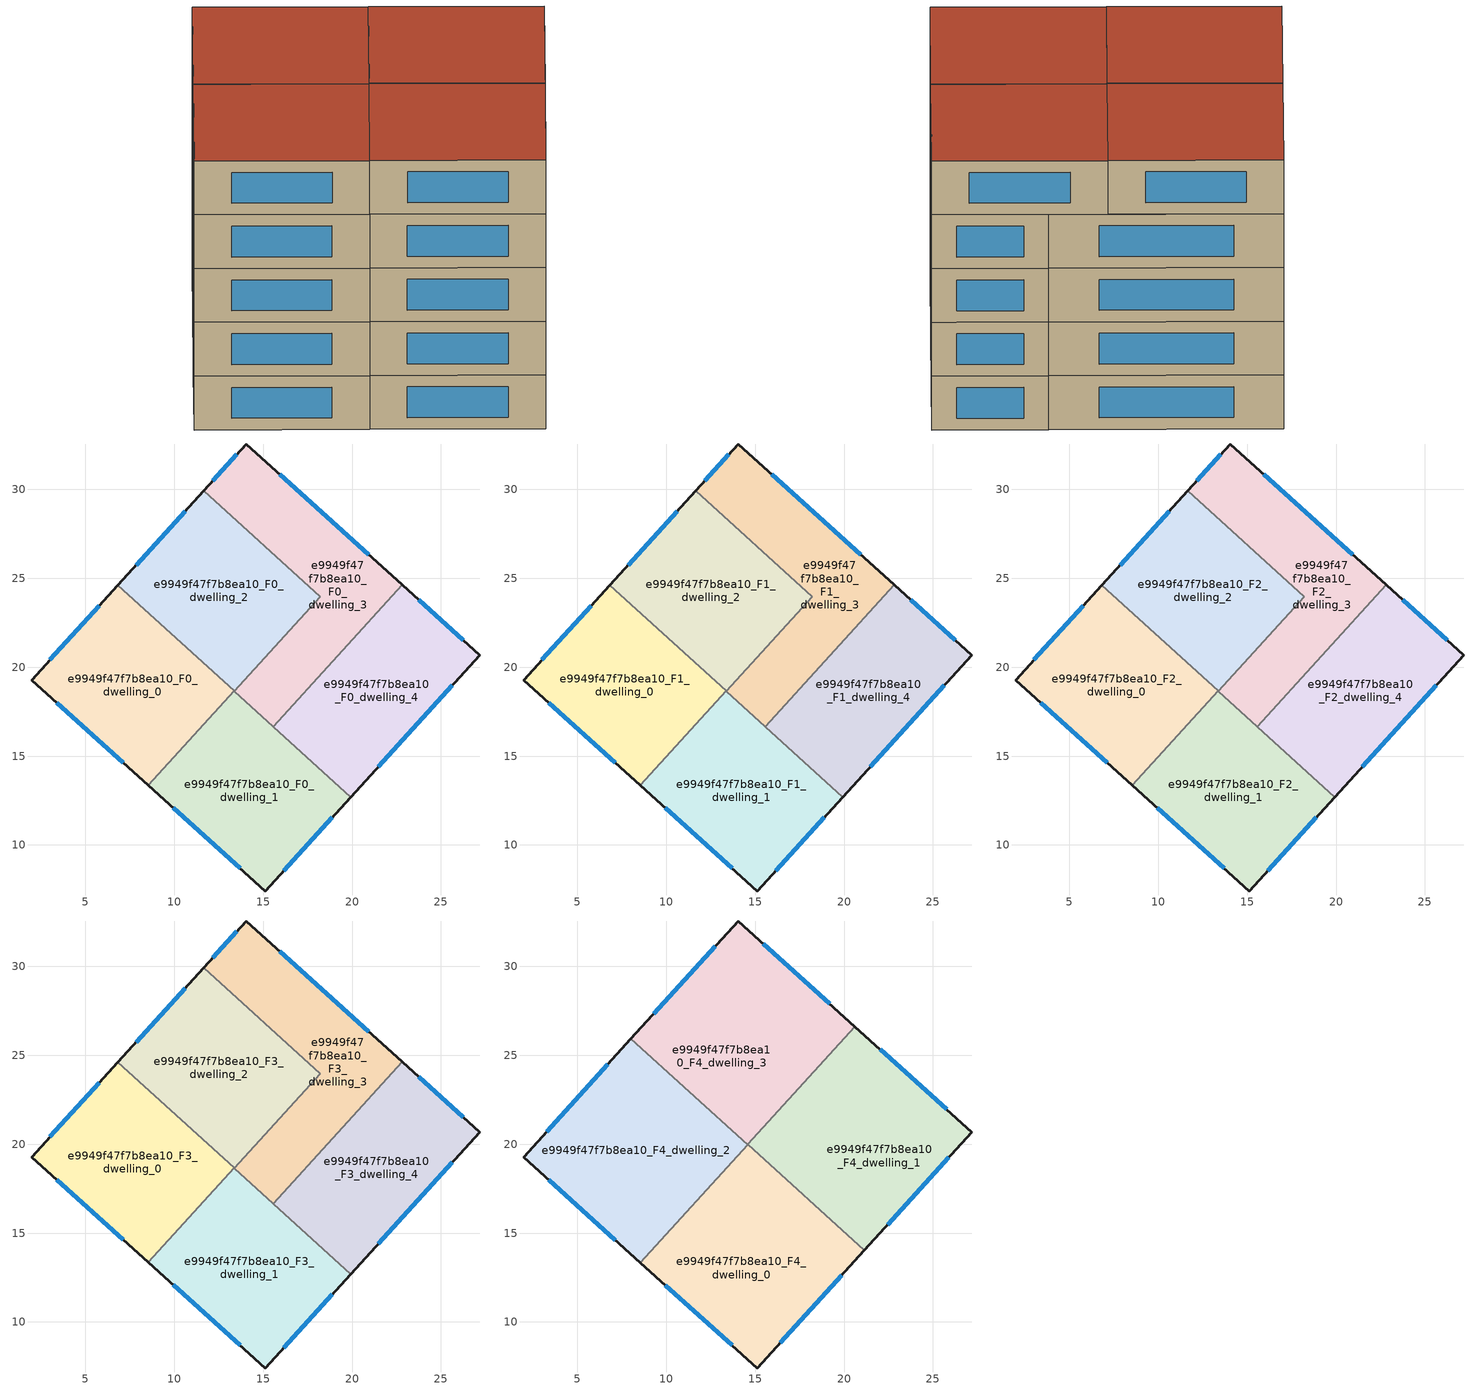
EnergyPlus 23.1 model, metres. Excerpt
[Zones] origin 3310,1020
e9949f47f7b8ea10_F0_dwelling_0
 floor ground (EU_floor_Construction): 13.36,18.67 8.53,13.36 1.97,19.28 6.82,24.61 z0
 wall outside (EU_wall_Construction): 6.82,24.61 1.97,19.28 8.53,13.36 z0:3
 wall to e9949f47f7b8ea10_F0_dwelling_1 (EU_wall_Construction): 8.53,13.36 13.36,18.67 z0:3
 wall to e9949f47f7b8ea10_F0_dwelling_2 (EU_wall_Construction): 13.36,18.67 6.82,24.61 z0:3
 window (EU_Window_Construction): 3.37,18.01 7.12,14.62 / 5.78,23.47 3,20.42 z0.64:2.36
e9949f47f7b8ea10_F0_dwelling_1
 floor ground (EU_floor_Construction): 19.93,12.7 15.11,7.41 8.53,13.36 13.36,18.67 z0
 wall outside (EU_wall_Construction): 8.53,13.36 15.11,7.41 19.93,12.7 z0:3
 wall to e9949f47f7b8ea10_F0_dwelling_4 (EU_wall_Construction): 19.93,12.7 15.57,16.66 z0:3
 wall to e9949f47f7b8ea10_F0_dwelling_3 (EU_wall_Construction): 15.57,16.66 13.37,18.66 z0:3
 wall to e9949f47f7b8ea10_F0_dwelling_2 (EU_wall_Construction): 13.37,18.66 13.36,18.67 z0:3
 window (EU_Window_Construction): 9.94,12.08 13.7,8.69 / 16.15,8.54 18.9,11.57 z0.64:2.36
e9949f47f7b8ea10_F0_dwelling_2
 floor ground (EU_floor_Construction): 18.2,23.97 13.37,18.66 6.82,24.61 11.64,29.92 z0
 wall outside (EU_wall_Construction): 11.64,29.92 6.82,24.61 z0:3
 wall to e9949f47f7b8ea10_F0_dwelling_3 (EU_wall_Construction): 13.37,18.66 18.2,23.97 11.64,29.92 z0:3
 window (EU_Window_Construction): 10.61,28.79 7.85,25.75 z0.64:2.36
e9949f47f7b8ea10_F0_dwelling_3
 floor ground (EU_floor_Construction): 22.81,24.64 15.57,16.66 13.37,18.66 18.2,23.97 11.64,29.92 14.04,32.56 z0
 wall outside (EU_wall_Construction): 22.81,24.64 14.04,32.56 11.64,29.92 z0:3
 wall to e9949f47f7b8ea10_F0_dwelling_4 (EU_wall_Construction): 15.57,16.66 22.81,24.64 z0:3
 window (EU_Window_Construction): 13.52,31.99 12.16,30.49 / 20.93,26.33 15.92,30.86 z0.64:2.36
e9949f47f7b8ea10_F0_dwelling_4
 floor ground (EU_floor_Construction): 27.19,20.68 19.93,12.7 15.57,16.66 22.81,24.64 z0
 wall outside (EU_wall_Construction): 19.93,12.7 27.19,20.68 22.81,24.64 z0:3
 window (EU_Window_Construction): 26.25,21.53 23.75,23.79 / 21.48,14.41 25.64,18.97 z0.64:2.36
e9949f47f7b8ea10_F1_dwelling_0
 floor to e9949f47f7b8ea10_F0_dwelling_0 (EU_floor_Construction): 13.36,18.67 8.53,13.36 1.97,19.28 6.82,24.61 z3
 wall outside (EU_wall_Construction): 6.82,24.61 1.97,19.28 8.53,13.36 z3:6
 wall to e9949f47f7b8ea10_F1_dwelling_1 (EU_wall_Construction): 8.53,13.36 13.36,18.67 z3:6
 wall to e9949f47f7b8ea10_F1_dwelling_2 (EU_wall_Construction): 13.36,18.67 6.82,24.61 z3:6
 window (EU_Window_Construction): 3.37,18.01 7.12,14.62 / 5.78,23.47 3,20.42 z3.64:5.36
e9949f47f7b8ea10_F1_dwelling_1
 floor to e9949f47f7b8ea10_F0_dwelling_1 (EU_floor_Construction): 19.93,12.7 15.11,7.41 8.53,13.36 13.36,18.67 z3
 wall outside (EU_wall_Construction): 8.53,13.36 15.11,7.41 19.93,12.7 z3:6
 wall to e9949f47f7b8ea10_F1_dwelling_4 (EU_wall_Construction): 19.93,12.7 15.57,16.66 z3:6
 wall to e9949f47f7b8ea10_F1_dwelling_3 (EU_wall_Construction): 15.57,16.66 13.37,18.66 z3:6
 wall to e9949f47f7b8ea10_F1_dwelling_2 (EU_wall_Construction): 13.37,18.66 13.36,18.67 z3:6
 window (EU_Window_Construction): 9.94,12.08 13.7,8.69 / 16.15,8.54 18.9,11.57 z3.64:5.36
e9949f47f7b8ea10_F1_dwelling_2
 floor to e9949f47f7b8ea10_F0_dwelling_2 (EU_floor_Construction): 18.2,23.97 13.37,18.66 6.82,24.61 11.64,29.92 z3
 wall outside (EU_wall_Construction): 11.64,29.92 6.82,24.61 z3:6
 wall to e9949f47f7b8ea10_F1_dwelling_3 (EU_wall_Construction): 13.37,18.66 18.2,23.97 11.64,29.92 z3:6
 window (EU_Window_Construction): 10.61,28.79 7.85,25.75 z3.64:5.36
e9949f47f7b8ea10_F1_dwelling_3
 floor to e9949f47f7b8ea10_F0_dwelling_3 (EU_floor_Construction): 22.81,24.64 15.57,16.66 13.37,18.66 18.2,23.97 11.64,29.92 14.04,32.56 z3
 wall outside (EU_wall_Construction): 22.81,24.64 14.04,32.56 11.64,29.92 z3:6
 wall to e9949f47f7b8ea10_F1_dwelling_4 (EU_wall_Construction): 15.57,16.66 22.81,24.64 z3:6
 window (EU_Window_Construction): 13.52,31.99 12.16,30.49 / 20.93,26.33 15.92,30.86 z3.64:5.36
e9949f47f7b8ea10_F1_dwelling_4
 floor to e9949f47f7b8ea10_F0_dwelling_4 (EU_floor_Construction): 27.19,20.68 19.93,12.7 15.57,16.66 22.81,24.64 z3
 wall outside (EU_wall_Construction): 19.93,12.7 27.19,20.68 22.81,24.64 z3:6
 window (EU_Window_Construction): 26.25,21.53 23.75,23.79 / 21.48,14.41 25.64,18.97 z3.64:5.36
e9949f47f7b8ea10_F2_dwelling_0
 floor to e9949f47f7b8ea10_F1_dwelling_0 (EU_floor_Construction): 13.36,18.67 8.53,13.36 1.97,19.28 6.82,24.61 z6
 wall outside (EU_wall_Construction): 6.82,24.61 1.97,19.28 8.53,13.36 z6:9
 wall to e9949f47f7b8ea10_F2_dwelling_1 (EU_wall_Construction): 8.53,13.36 13.36,18.67 z6:9
 wall to e9949f47f7b8ea10_F2_dwelling_2 (EU_wall_Construction): 13.36,18.67 6.82,24.61 z6:9
 window (EU_Window_Construction): 3.37,18.01 7.12,14.62 / 5.78,23.47 3,20.42 z6.64:8.36
e9949f47f7b8ea10_F2_dwelling_1
 floor to e9949f47f7b8ea10_F1_dwelling_1 (EU_floor_Construction): 19.93,12.7 15.11,7.41 8.53,13.36 13.36,18.67 z6
 wall outside (EU_wall_Construction): 8.53,13.36 15.11,7.41 19.93,12.7 z6:9
 wall to e9949f47f7b8ea10_F2_dwelling_4 (EU_wall_Construction): 19.93,12.7 15.57,16.66 z6:9
 wall to e9949f47f7b8ea10_F2_dwelling_3 (EU_wall_Construction): 15.57,16.66 13.37,18.66 z6:9
 wall to e9949f47f7b8ea10_F2_dwelling_2 (EU_wall_Construction): 13.37,18.66 13.36,18.67 z6:9
 window (EU_Window_Construction): 9.94,12.08 13.7,8.69 / 16.15,8.54 18.9,11.57 z6.64:8.36
e9949f47f7b8ea10_F2_dwelling_2
 floor to e9949f47f7b8ea10_F1_dwelling_2 (EU_floor_Construction): 18.2,23.97 13.37,18.66 6.82,24.61 11.64,29.92 z6
 wall outside (EU_wall_Construction): 11.64,29.92 6.82,24.61 z6:9
 wall to e9949f47f7b8ea10_F2_dwelling_3 (EU_wall_Construction): 13.37,18.66 18.2,23.97 11.64,29.92 z6:9
 window (EU_Window_Construction): 10.61,28.79 7.85,25.75 z6.64:8.36
e9949f47f7b8ea10_F2_dwelling_3
 floor to e9949f47f7b8ea10_F1_dwelling_3 (EU_floor_Construction): 22.81,24.64 15.57,16.66 13.37,18.66 18.2,23.97 11.64,29.92 14.04,32.56 z6
 wall outside (EU_wall_Construction): 22.81,24.64 14.04,32.56 11.64,29.92 z6:9
 wall to e9949f47f7b8ea10_F2_dwelling_4 (EU_wall_Construction): 15.57,16.66 22.81,24.64 z6:9
 window (EU_Window_Construction): 13.52,31.99 12.16,30.49 / 20.93,26.33 15.92,30.86 z6.64:8.36
e9949f47f7b8ea10_F2_dwelling_4
 floor to e9949f47f7b8ea10_F1_dwelling_4 (EU_floor_Construction): 27.19,20.68 19.93,12.7 15.57,16.66 22.81,24.64 z6
 wall outside (EU_wall_Construction): 19.93,12.7 27.19,20.68 22.81,24.64 z6:9
 window (EU_Window_Construction): 26.25,21.53 23.75,23.79 / 21.48,14.41 25.64,18.97 z6.64:8.36
e9949f47f7b8ea10_F3_dwelling_0
 floor to e9949f47f7b8ea10_F2_dwelling_0 (EU_floor_Construction): 13.36,18.67 8.53,13.36 1.97,19.28 6.82,24.61 z9
 wall outside (EU_wall_Construction): 6.82,24.61 1.97,19.28 8.53,13.36 z9:12
 wall to e9949f47f7b8ea10_F3_dwelling_1 (EU_wall_Construction): 8.53,13.36 13.36,18.67 z9:12
 wall to e9949f47f7b8ea10_F3_dwelling_2 (EU_wall_Construction): 13.36,18.67 6.82,24.61 z9:12
 window (EU_Window_Construction): 3.37,18.01 7.12,14.62 / 5.78,23.47 3,20.42 z9.64:11.36
 ceiling adiabatic (EU_roof_Construction): 8.53,13.36 13.36,18.67 6.82,24.61 1.97,19.28 z12
e9949f47f7b8ea10_F3_dwelling_1
 floor to e9949f47f7b8ea10_F2_dwelling_1 (EU_floor_Construction): 19.93,12.7 15.11,7.41 8.53,13.36 13.36,18.67 z9
 wall outside (EU_wall_Construction): 8.53,13.36 15.11,7.41 19.93,12.7 z9:12
 wall to e9949f47f7b8ea10_F3_dwelling_4 (EU_wall_Construction): 19.93,12.7 15.57,16.66 z9:12
 wall to e9949f47f7b8ea10_F3_dwelling_3 (EU_wall_Construction): 15.57,16.66 13.37,18.66 z9:12
 wall to e9949f47f7b8ea10_F3_dwelling_2 (EU_wall_Construction): 13.37,18.66 13.36,18.67 z9:12
 window (EU_Window_Construction): 9.94,12.08 13.7,8.69 / 16.15,8.54 18.9,11.57 z9.64:11.36
e9949f47f7b8ea10_F3_dwelling_2
 floor to e9949f47f7b8ea10_F2_dwelling_2 (EU_floor_Construction): 18.2,23.97 13.37,18.66 6.82,24.61 11.64,29.92 z9
 wall outside (EU_wall_Construction): 11.64,29.92 6.82,24.61 z9:12
 wall to e9949f47f7b8ea10_F3_dwelling_3 (EU_wall_Construction): 13.37,18.66 18.2,23.97 11.64,29.92 z9:12
 window (EU_Window_Construction): 10.61,28.79 7.85,25.75 z9.64:11.36
 ceiling adiabatic (EU_roof_Construction): 14.57,19.97 8.01,25.93 6.82,24.61 13.37,18.66 18.2,23.97 z12
e9949f47f7b8ea10_F3_dwelling_3
 floor to e9949f47f7b8ea10_F2_dwelling_3 (EU_floor_Construction): 22.81,24.64 15.57,16.66 13.37,18.66 18.2,23.97 11.64,29.92 14.04,32.56 z9
 wall outside (EU_wall_Construction): 22.81,24.64 14.04,32.56 11.64,29.92 z9:12
 wall to e9949f47f7b8ea10_F3_dwelling_4 (EU_wall_Construction): 15.57,16.66 22.81,24.64 z9:12
 window (EU_Window_Construction): 13.52,31.99 12.16,30.49 / 20.93,26.33 15.92,30.86 z9.64:11.36
e9949f47f7b8ea10_F3_dwelling_4
 floor to e9949f47f7b8ea10_F2_dwelling_4 (EU_floor_Construction): 27.19,20.68 19.93,12.7 15.57,16.66 22.81,24.64 z9
 wall outside (EU_wall_Construction): 19.93,12.7 27.19,20.68 22.81,24.64 z9:12
 window (EU_Window_Construction): 26.25,21.53 23.75,23.79 / 21.48,14.41 25.64,18.97 z9.64:11.36
e9949f47f7b8ea10_F4_dwelling_0
 floor to e9949f47f7b8ea10_F3_dwelling_1 (EU_floor_Construction): 19.93,12.7 15.11,7.41 8.54,13.34 13.37,18.66 z12
 floor to e9949f47f7b8ea10_F3_dwelling_4 (EU_floor_Construction): 21.15,14.04 19.93,12.7 15.57,16.66 16.78,18 z12
 floor to e9949f47f7b8ea10_F3_dwelling_3 (EU_floor_Construction): 16.78,18 15.57,16.66 13.37,18.66 14.59,20 z12
 wall outside (EU_wall_Construction): 8.54,13.34 15.11,7.41 21.15,14.04 z12:15
 wall to e9949f47f7b8ea10_F4_dwelling_1 (EU_wall_Construction): 21.15,14.04 14.59,20 z12:15
 wall to e9949f47f7b8ea10_F4_dwelling_2 (EU_wall_Construction): 14.57,19.97 8.54,13.34 z12:15
 wall to e9949f47f7b8ea10_F4_dwelling_3 (EU_wall_Construction): 14.59,20 14.57,19.97 z12:15
 window (EU_Window_Construction): 16.41,8.83 19.85,12.62 / 9.95,12.07 13.71,8.68 z12.64:14.36
 roof outside (EU_roof_Construction): 15.11,7.41 21.15,14.04 14.59,20 8.54,13.34 z15
e9949f47f7b8ea10_F4_dwelling_1
 floor to e9949f47f7b8ea10_F3_dwelling_4 (EU_floor_Construction): 27.19,20.68 21.15,14.04 16.78,18 22.81,24.64 z12
 floor to e9949f47f7b8ea10_F3_dwelling_3 (EU_floor_Construction): 22.81,24.64 16.78,18 14.59,20 20.61,26.62 z12
 wall outside (EU_wall_Construction): 21.15,14.04 27.19,20.68 20.61,26.62 z12:15
 wall to e9949f47f7b8ea10_F4_dwelling_3 (EU_wall_Construction): 20.61,26.62 14.59,20 z12:15
 window (EU_Window_Construction): 25.78,21.96 22.02,25.35 / 22.44,15.46 25.9,19.26 z12.64:14.36
 roof outside (EU_roof_Construction): 21.15,14.04 27.19,20.68 20.61,26.62 14.59,20 z15
e9949f47f7b8ea10_F4_dwelling_2
 floor to e9949f47f7b8ea10_F3_dwelling_1 (EU_floor_Construction): 13.37,18.66 8.54,13.34 8.53,13.36 13.36,18.67 z12
 floor adiabatic (EU_floor_Construction): 14.57,19.97 13.37,18.66 13.36,18.67 8.53,13.36 1.97,19.28 8.01,25.93 z12
 wall outside (EU_wall_Construction): 8.01,25.93 1.97,19.28 8.54,13.34 z12:15
 wall to e9949f47f7b8ea10_F4_dwelling_3 (EU_wall_Construction): 14.57,19.97 8.01,25.93 z12:15
 window (EU_Window_Construction): 3.37,18 7.13,14.61 / 6.72,24.5 3.26,20.7 z12.64:14.36
 roof outside (EU_roof_Construction): 8.54,13.34 14.57,19.97 8.01,25.93 1.97,19.28 z15
e9949f47f7b8ea10_F4_dwelling_3
 floor to e9949f47f7b8ea10_F3_dwelling_2 (EU_floor_Construction): 18.2,23.97 14.57,19.97 8.01,25.93 11.64,29.92 z12
 floor to e9949f47f7b8ea10_F3_dwelling_3 (EU_floor_Construction): 20.61,26.62 18.2,23.97 11.64,29.92 14.04,32.56 z12
 wall outside (EU_wall_Construction): 20.61,26.62 14.04,32.56 8.01,25.93 z12:15
 window (EU_Window_Construction): 19.2,27.89 15.44,31.29 / 12.75,31.14 9.3,27.35 z12.64:14.36
 roof outside (EU_roof_Construction): 14.57,19.97 20.61,26.62 14.04,32.56 8.01,25.93 z15
[Building]
EU S2 Campaign: North Axis=0; Terrain=City; Solar Distribution=FullExterior
[Site:Location]
Yerevan-Zvartnots.Intl.AP: Latitude=40.15; Longitude=44.383; Time Zone=4; Elevation=854
[SizingPeriod:WeatherFileDays]
AnnualSizingPeriod: Begin Month=1; Begin Day of Month=1; End Month=12; End Day of Month=31; Day of Week for Start Day=Monday; Use Weather File Daylight Saving Period=No; Use Weather File Rain and Snow Indicators=No
[MATERIAL]
EU_InternalMass_Material: Roughness=MediumRough; Thickness=0.1; Conductivity=1; Density=1800; Specific Heat=900; Thermal Absorptance=0.9; Solar Absorptance=0.7; Visible Absorptance=0.7
[MATERIAL:NOMASS] Roughness=MediumRough; Thermal Absorptance=0.9; Solar Absorptance=0.7; Visible Absorptance=0.7
Name | Thermal Resistance
EU_wall_NoMass | 1.05043
EU_roof_NoMass | 1.45357
EU_floor_NoMass | 0.478065
[WINDOWMATERIAL:SIMPLEGLAZINGSYSTEM]
EU_Window_SimpleGlazing: UFactor=2.5566; Solar Heat Gain Coefficient=0.75; Visible Transmittance=0.75
[CONSTRUCTION]
EU_wall_Construction: EU_wall_NoMass
EU_roof_Construction: EU_roof_NoMass
EU_floor_Construction: EU_floor_NoMass
EU_Window_Construction: EU_Window_SimpleGlazing
EU_InternalMass_Construction: EU_InternalMass_Material
[ZONE] Type=1; Multiplier=1; Ceiling Height=autocalculate; Floor Area=autocalculate; Part of Total Floor Area=Yes
Name | Volume
e9949f47f7b8ea10_F0_dwelling_0; e9949f47f7b8ea10_F1_dwelling_0; e9949f47f7b8ea10_F2_dwelling_0; e9949f47f7b8ea10_F3_dwelling_0 | 190.755
e9949f47f7b8ea10_F4_dwelling_0 | 238.444
e9949f47f7b8ea10_F0_dwelling_1; e9949f47f7b8ea10_F1_dwelling_1; e9949f47f7b8ea10_F2_dwelling_1; e9949f47f7b8ea10_F3_dwelling_1 | 190.762
e9949f47f7b8ea10_F4_dwelling_1 | 238.445
e9949f47f7b8ea10_F0_dwelling_2; e9949f47f7b8ea10_F1_dwelling_2; e9949f47f7b8ea10_F2_dwelling_2; e9949f47f7b8ea10_F3_dwelling_2 | 190.757
e9949f47f7b8ea10_F4_dwelling_2 | 238.469
e9949f47f7b8ea10_F0_dwelling_3; e9949f47f7b8ea10_F1_dwelling_3; e9949f47f7b8ea10_F2_dwelling_3; e9949f47f7b8ea10_F3_dwelling_3 | 190.759
e9949f47f7b8ea10_F4_dwelling_3 | 238.467
e9949f47f7b8ea10_F0_dwelling_4; e9949f47f7b8ea10_F1_dwelling_4; e9949f47f7b8ea10_F2_dwelling_4; e9949f47f7b8ea10_F3_dwelling_4 | 190.783
[INTERNALMASS] Construction=EU_InternalMass_Construction
Name | Zone or ZoneList | Surface Area
e9949f47f7b8ea10_F0_dwelling_0_EU_InternalMass | e9949f47f7b8ea10_F0_dwelling_0 | 63.5863
e9949f47f7b8ea10_F0_dwelling_1_EU_InternalMass | e9949f47f7b8ea10_F0_dwelling_1 | 63.587
e9949f47f7b8ea10_F0_dwelling_2_EU_InternalMass | e9949f47f7b8ea10_F0_dwelling_2 | 63.5855
e9949f47f7b8ea10_F0_dwelling_3_EU_InternalMass | e9949f47f7b8ea10_F0_dwelling_3 | 63.5864
e9949f47f7b8ea10_F0_dwelling_4_EU_InternalMass | e9949f47f7b8ea10_F0_dwelling_4 | 63.592
e9949f47f7b8ea10_F1_dwelling_0_EU_InternalMass | e9949f47f7b8ea10_F1_dwelling_0 | 63.5863
e9949f47f7b8ea10_F1_dwelling_1_EU_InternalMass | e9949f47f7b8ea10_F1_dwelling_1 | 63.587
e9949f47f7b8ea10_F1_dwelling_2_EU_InternalMass | e9949f47f7b8ea10_F1_dwelling_2 | 63.5855
e9949f47f7b8ea10_F1_dwelling_3_EU_InternalMass | e9949f47f7b8ea10_F1_dwelling_3 | 63.5864
e9949f47f7b8ea10_F1_dwelling_4_EU_InternalMass | e9949f47f7b8ea10_F1_dwelling_4 | 63.592
e9949f47f7b8ea10_F2_dwelling_0_EU_InternalMass | e9949f47f7b8ea10_F2_dwelling_0 | 63.5863
e9949f47f7b8ea10_F2_dwelling_1_EU_InternalMass | e9949f47f7b8ea10_F2_dwelling_1 | 63.587
e9949f47f7b8ea10_F2_dwelling_2_EU_InternalMass | e9949f47f7b8ea10_F2_dwelling_2 | 63.5855
e9949f47f7b8ea10_F2_dwelling_3_EU_InternalMass | e9949f47f7b8ea10_F2_dwelling_3 | 63.5864
e9949f47f7b8ea10_F2_dwelling_4_EU_InternalMass | e9949f47f7b8ea10_F2_dwelling_4 | 63.592
e9949f47f7b8ea10_F3_dwelling_0_EU_InternalMass | e9949f47f7b8ea10_F3_dwelling_0 | 63.5863
e9949f47f7b8ea10_F3_dwelling_1_EU_InternalMass | e9949f47f7b8ea10_F3_dwelling_1 | 63.587
e9949f47f7b8ea10_F3_dwelling_2_EU_InternalMass | e9949f47f7b8ea10_F3_dwelling_2 | 63.5855
e9949f47f7b8ea10_F3_dwelling_3_EU_InternalMass | e9949f47f7b8ea10_F3_dwelling_3 | 63.5864
e9949f47f7b8ea10_F3_dwelling_4_EU_InternalMass | e9949f47f7b8ea10_F3_dwelling_4 | 63.592
e9949f47f7b8ea10_F4_dwelling_0_EU_InternalMass | e9949f47f7b8ea10_F4_dwelling_0 | 79.4813
e9949f47f7b8ea10_F4_dwelling_1_EU_InternalMass | e9949f47f7b8ea10_F4_dwelling_1 | 79.4818
e9949f47f7b8ea10_F4_dwelling_2_EU_InternalMass | e9949f47f7b8ea10_F4_dwelling_2 | 79.4895
e9949f47f7b8ea10_F4_dwelling_3_EU_InternalMass | e9949f47f7b8ea10_F4_dwelling_3 | 79.4889
[OTHEREQUIPMENT] Fuel Type=Electricity; Design Level Calculation Method=Watts/Area; Power per Zone Floor Area=1; Fraction Latent=0; Fraction Radiant=0; Fraction Lost=0; Carbon Dioxide Generation Rate=0; EndUse Subcategory=EU_Step8_InternalGains
Name | Zone or ZoneList or Space or SpaceList | Schedule
EU_Step8_InternalGain_e9949f47f7b8ea10_F0_dwelling_0_f000 | e9949f47f7b8ea10_F0_dwelling_0 | EU_Step8_GainSchedule_e9949f47f7b8ea10_F0_dwelling_0_f000
EU_Step8_InternalGain_e9949f47f7b8ea10_F0_dwelling_1_f000 | e9949f47f7b8ea10_F0_dwelling_1 | EU_Step8_GainSchedule_e9949f47f7b8ea10_F0_dwelling_1_f000
EU_Step8_InternalGain_e9949f47f7b8ea10_F0_dwelling_2_f000 | e9949f47f7b8ea10_F0_dwelling_2 | EU_Step8_GainSchedule_e9949f47f7b8ea10_F0_dwelling_2_f000
EU_Step8_InternalGain_e9949f47f7b8ea10_F0_dwelling_3_f000 | e9949f47f7b8ea10_F0_dwelling_3 | EU_Step8_GainSchedule_e9949f47f7b8ea10_F0_dwelling_3_f000
EU_Step8_InternalGain_e9949f47f7b8ea10_F0_dwelling_4_f000 | e9949f47f7b8ea10_F0_dwelling_4 | EU_Step8_GainSchedule_e9949f47f7b8ea10_F0_dwelling_4_f000
EU_Step8_InternalGain_e9949f47f7b8ea10_F1_dwelling_0_f000 | e9949f47f7b8ea10_F1_dwelling_0 | EU_Step8_GainSchedule_e9949f47f7b8ea10_F1_dwelling_0_f000
EU_Step8_InternalGain_e9949f47f7b8ea10_F1_dwelling_1_f000 | e9949f47f7b8ea10_F1_dwelling_1 | EU_Step8_GainSchedule_e9949f47f7b8ea10_F1_dwelling_1_f000
EU_Step8_InternalGain_e9949f47f7b8ea10_F1_dwelling_2_f000 | e9949f47f7b8ea10_F1_dwelling_2 | EU_Step8_GainSchedule_e9949f47f7b8ea10_F1_dwelling_2_f000
EU_Step8_InternalGain_e9949f47f7b8ea10_F1_dwelling_3_f000 | e9949f47f7b8ea10_F1_dwelling_3 | EU_Step8_GainSchedule_e9949f47f7b8ea10_F1_dwelling_3_f000
EU_Step8_InternalGain_e9949f47f7b8ea10_F1_dwelling_4_f000 | e9949f47f7b8ea10_F1_dwelling_4 | EU_Step8_GainSchedule_e9949f47f7b8ea10_F1_dwelling_4_f000
EU_Step8_InternalGain_e9949f47f7b8ea10_F2_dwelling_0_f000 | e9949f47f7b8ea10_F2_dwelling_0 | EU_Step8_GainSchedule_e9949f47f7b8ea10_F2_dwelling_0_f000
EU_Step8_InternalGain_e9949f47f7b8ea10_F2_dwelling_1_f000 | e9949f47f7b8ea10_F2_dwelling_1 | EU_Step8_GainSchedule_e9949f47f7b8ea10_F2_dwelling_1_f000
EU_Step8_InternalGain_e9949f47f7b8ea10_F2_dwelling_2_f000 | e9949f47f7b8ea10_F2_dwelling_2 | EU_Step8_GainSchedule_e9949f47f7b8ea10_F2_dwelling_2_f000
EU_Step8_InternalGain_e9949f47f7b8ea10_F2_dwelling_3_f000 | e9949f47f7b8ea10_F2_dwelling_3 | EU_Step8_GainSchedule_e9949f47f7b8ea10_F2_dwelling_3_f000
EU_Step8_InternalGain_e9949f47f7b8ea10_F2_dwelling_4_f000 | e9949f47f7b8ea10_F2_dwelling_4 | EU_Step8_GainSchedule_e9949f47f7b8ea10_F2_dwelling_4_f000
EU_Step8_InternalGain_e9949f47f7b8ea10_F3_dwelling_0_f000 | e9949f47f7b8ea10_F3_dwelling_0 | EU_Step8_GainSchedule_e9949f47f7b8ea10_F3_dwelling_0_f000
EU_Step8_InternalGain_e9949f47f7b8ea10_F3_dwelling_1_f000 | e9949f47f7b8ea10_F3_dwelling_1 | EU_Step8_GainSchedule_e9949f47f7b8ea10_F3_dwelling_1_f000
EU_Step8_InternalGain_e9949f47f7b8ea10_F3_dwelling_2_f000 | e9949f47f7b8ea10_F3_dwelling_2 | EU_Step8_GainSchedule_e9949f47f7b8ea10_F3_dwelling_2_f000
EU_Step8_InternalGain_e9949f47f7b8ea10_F3_dwelling_3_f000 | e9949f47f7b8ea10_F3_dwelling_3 | EU_Step8_GainSchedule_e9949f47f7b8ea10_F3_dwelling_3_f000
EU_Step8_InternalGain_e9949f47f7b8ea10_F3_dwelling_4_f000 | e9949f47f7b8ea10_F3_dwelling_4 | EU_Step8_GainSchedule_e9949f47f7b8ea10_F3_dwelling_4_f000
EU_Step8_InternalGain_e9949f47f7b8ea10_F4_dwelling_0_f000 | e9949f47f7b8ea10_F4_dwelling_0 | EU_Step8_GainSchedule_e9949f47f7b8ea10_F4_dwelling_0_f000
EU_Step8_InternalGain_e9949f47f7b8ea10_F4_dwelling_1_f000 | e9949f47f7b8ea10_F4_dwelling_1 | EU_Step8_GainSchedule_e9949f47f7b8ea10_F4_dwelling_1_f000
EU_Step8_InternalGain_e9949f47f7b8ea10_F4_dwelling_2_f000 | e9949f47f7b8ea10_F4_dwelling_2 | EU_Step8_GainSchedule_e9949f47f7b8ea10_F4_dwelling_2_f000
EU_Step8_InternalGain_e9949f47f7b8ea10_F4_dwelling_3_f000 | e9949f47f7b8ea10_F4_dwelling_3 | EU_Step8_GainSchedule_e9949f47f7b8ea10_F4_dwelling_3_f000
[ZONEVENTILATION:DESIGNFLOWRATE] Schedule=EU_AlwaysOn; Design Flow Rate Calculation Method=AirChanges/Hour; Air Changes per Hour=0.557805; Ventilation Type=Natural; Fan Pressure Rise=0; Fan Total Efficiency=1; Constant Term Coefficient=1; Temperature Term Coefficient=0; Velocity Term Coefficient=0; Velocity Squared Term Coefficient=0; Minimum Indoor Temperature=-100; Maximum Indoor Temperature=100; Delta Temperature=-100; Minimum Outdoor Temperature=-100; Maximum Outdoor Temperature=100; Maximum Wind Speed=40
Name | Zone or ZoneList or Space or SpaceList
EU_ConstantAir_e9949f47f7b8ea10_F0_dwelling_0 | e9949f47f7b8ea10_F0_dwelling_0
EU_ConstantAir_e9949f47f7b8ea10_F0_dwelling_1 | e9949f47f7b8ea10_F0_dwelling_1
EU_ConstantAir_e9949f47f7b8ea10_F0_dwelling_2 | e9949f47f7b8ea10_F0_dwelling_2
EU_ConstantAir_e9949f47f7b8ea10_F0_dwelling_3 | e9949f47f7b8ea10_F0_dwelling_3
EU_ConstantAir_e9949f47f7b8ea10_F0_dwelling_4 | e9949f47f7b8ea10_F0_dwelling_4
EU_ConstantAir_e9949f47f7b8ea10_F1_dwelling_0 | e9949f47f7b8ea10_F1_dwelling_0
EU_ConstantAir_e9949f47f7b8ea10_F1_dwelling_1 | e9949f47f7b8ea10_F1_dwelling_1
EU_ConstantAir_e9949f47f7b8ea10_F1_dwelling_2 | e9949f47f7b8ea10_F1_dwelling_2
EU_ConstantAir_e9949f47f7b8ea10_F1_dwelling_3 | e9949f47f7b8ea10_F1_dwelling_3
EU_ConstantAir_e9949f47f7b8ea10_F1_dwelling_4 | e9949f47f7b8ea10_F1_dwelling_4
EU_ConstantAir_e9949f47f7b8ea10_F2_dwelling_0 | e9949f47f7b8ea10_F2_dwelling_0
EU_ConstantAir_e9949f47f7b8ea10_F2_dwelling_1 | e9949f47f7b8ea10_F2_dwelling_1
EU_ConstantAir_e9949f47f7b8ea10_F2_dwelling_2 | e9949f47f7b8ea10_F2_dwelling_2
EU_ConstantAir_e9949f47f7b8ea10_F2_dwelling_3 | e9949f47f7b8ea10_F2_dwelling_3
EU_ConstantAir_e9949f47f7b8ea10_F2_dwelling_4 | e9949f47f7b8ea10_F2_dwelling_4
EU_ConstantAir_e9949f47f7b8ea10_F3_dwelling_0 | e9949f47f7b8ea10_F3_dwelling_0
EU_ConstantAir_e9949f47f7b8ea10_F3_dwelling_1 | e9949f47f7b8ea10_F3_dwelling_1
EU_ConstantAir_e9949f47f7b8ea10_F3_dwelling_2 | e9949f47f7b8ea10_F3_dwelling_2
EU_ConstantAir_e9949f47f7b8ea10_F3_dwelling_3 | e9949f47f7b8ea10_F3_dwelling_3
EU_ConstantAir_e9949f47f7b8ea10_F3_dwelling_4 | e9949f47f7b8ea10_F3_dwelling_4
EU_ConstantAir_e9949f47f7b8ea10_F4_dwelling_0 | e9949f47f7b8ea10_F4_dwelling_0
EU_ConstantAir_e9949f47f7b8ea10_F4_dwelling_1 | e9949f47f7b8ea10_F4_dwelling_1
EU_ConstantAir_e9949f47f7b8ea10_F4_dwelling_2 | e9949f47f7b8ea10_F4_dwelling_2
EU_ConstantAir_e9949f47f7b8ea10_F4_dwelling_3 | e9949f47f7b8ea10_F4_dwelling_3
[HVACTEMPLATE:THERMOSTAT] Constant Heating Setpoint=20; Constant Cooling Setpoint=50
EU_HeatOnly_e9949f47f7b8ea10_F0_dwelling_0; EU_HeatOnly_e9949f47f7b8ea10_F0_dwelling_1; EU_HeatOnly_e9949f47f7b8ea10_F0_dwelling_2; EU_HeatOnly_e9949f47f7b8ea10_F0_dwelling_3; EU_HeatOnly_e9949f47f7b8ea10_F0_dwelling_4; EU_HeatOnly_e9949f47f7b8ea10_F1_dwelling_0; EU_HeatOnly_e9949f47f7b8ea10_F1_dwelling_1; EU_HeatOnly_e9949f47f7b8ea10_F1_dwelling_2; EU_HeatOnly_e9949f47f7b8ea10_F1_dwelling_3; EU_HeatOnly_e9949f47f7b8ea10_F1_dwelling_4; EU_HeatOnly_e9949f47f7b8ea10_F2_dwelling_0; EU_HeatOnly_e9949f47f7b8ea10_F2_dwelling_1; EU_HeatOnly_e9949f47f7b8ea10_F2_dwelling_2; EU_HeatOnly_e9949f47f7b8ea10_F2_dwelling_3; EU_HeatOnly_e9949f47f7b8ea10_F2_dwelling_4; EU_HeatOnly_e9949f47f7b8ea10_F3_dwelling_0; EU_HeatOnly_e9949f47f7b8ea10_F3_dwelling_1; EU_HeatOnly_e9949f47f7b8ea10_F3_dwelling_2; EU_HeatOnly_e9949f47f7b8ea10_F3_dwelling_3; EU_HeatOnly_e9949f47f7b8ea10_F3_dwelling_4; EU_HeatOnly_e9949f47f7b8ea10_F4_dwelling_0; EU_HeatOnly_e9949f47f7b8ea10_F4_dwelling_1; EU_HeatOnly_e9949f47f7b8ea10_F4_dwelling_2; EU_HeatOnly_e9949f47f7b8ea10_F4_dwelling_3
[HVACTEMPLATE:ZONE:IDEALLOADSAIRSYSTEM] System Availability Schedule=EU_AlwaysOn; Maximum Heating Supply Air Temperature=50; Minimum Cooling Supply Air Temperature=13; Maximum Heating Supply Air Humidity Ratio=0.0156; Minimum Cooling Supply Air Humidity Ratio=0.0077; Heating Limit=NoLimit; Cooling Limit=NoLimit; Heating Availability Schedule=EU_AlwaysOn; Cooling Availability Schedule=EU_CoolingOff; Dehumidification Control Type=ConstantSensibleHeatRatio; Cooling Sensible Heat Ratio=0.7; Dehumidification Setpoint=60; Humidification Control Type=None; Humidification Setpoint=30; Outdoor Air Method=None; Outdoor Air Flow Rate per Person=0.00944; Outdoor Air Flow Rate per Zone Floor Area=0; Outdoor Air Flow Rate per Zone=0; Demand Controlled Ventilation Type=None; Outdoor Air Economizer Type=NoEconomizer; Heat Recovery Type=None; Sensible Heat Recovery Effectiveness=0.7; Latent Heat Recovery Effectiveness=0.65
Name | Template Thermostat
e9949f47f7b8ea10_F0_dwelling_0 | EU_HeatOnly_e9949f47f7b8ea10_F0_dwelling_0
e9949f47f7b8ea10_F0_dwelling_1 | EU_HeatOnly_e9949f47f7b8ea10_F0_dwelling_1
e9949f47f7b8ea10_F0_dwelling_2 | EU_HeatOnly_e9949f47f7b8ea10_F0_dwelling_2
e9949f47f7b8ea10_F0_dwelling_3 | EU_HeatOnly_e9949f47f7b8ea10_F0_dwelling_3
e9949f47f7b8ea10_F0_dwelling_4 | EU_HeatOnly_e9949f47f7b8ea10_F0_dwelling_4
e9949f47f7b8ea10_F1_dwelling_0 | EU_HeatOnly_e9949f47f7b8ea10_F1_dwelling_0
e9949f47f7b8ea10_F1_dwelling_1 | EU_HeatOnly_e9949f47f7b8ea10_F1_dwelling_1
e9949f47f7b8ea10_F1_dwelling_2 | EU_HeatOnly_e9949f47f7b8ea10_F1_dwelling_2
e9949f47f7b8ea10_F1_dwelling_3 | EU_HeatOnly_e9949f47f7b8ea10_F1_dwelling_3
e9949f47f7b8ea10_F1_dwelling_4 | EU_HeatOnly_e9949f47f7b8ea10_F1_dwelling_4
e9949f47f7b8ea10_F2_dwelling_0 | EU_HeatOnly_e9949f47f7b8ea10_F2_dwelling_0
e9949f47f7b8ea10_F2_dwelling_1 | EU_HeatOnly_e9949f47f7b8ea10_F2_dwelling_1
e9949f47f7b8ea10_F2_dwelling_2 | EU_HeatOnly_e9949f47f7b8ea10_F2_dwelling_2
e9949f47f7b8ea10_F2_dwelling_3 | EU_HeatOnly_e9949f47f7b8ea10_F2_dwelling_3
e9949f47f7b8ea10_F2_dwelling_4 | EU_HeatOnly_e9949f47f7b8ea10_F2_dwelling_4
e9949f47f7b8ea10_F3_dwelling_0 | EU_HeatOnly_e9949f47f7b8ea10_F3_dwelling_0
e9949f47f7b8ea10_F3_dwelling_1 | EU_HeatOnly_e9949f47f7b8ea10_F3_dwelling_1
e9949f47f7b8ea10_F3_dwelling_2 | EU_HeatOnly_e9949f47f7b8ea10_F3_dwelling_2
e9949f47f7b8ea10_F3_dwelling_3 | EU_HeatOnly_e9949f47f7b8ea10_F3_dwelling_3
e9949f47f7b8ea10_F3_dwelling_4 | EU_HeatOnly_e9949f47f7b8ea10_F3_dwelling_4
e9949f47f7b8ea10_F4_dwelling_0 | EU_HeatOnly_e9949f47f7b8ea10_F4_dwelling_0
e9949f47f7b8ea10_F4_dwelling_1 | EU_HeatOnly_e9949f47f7b8ea10_F4_dwelling_1
e9949f47f7b8ea10_F4_dwelling_2 | EU_HeatOnly_e9949f47f7b8ea10_F4_dwelling_2
e9949f47f7b8ea10_F4_dwelling_3 | EU_HeatOnly_e9949f47f7b8ea10_F4_dwelling_3
[SIZING:ZONE] Zone Cooling Design Supply Air Temperature Input Method=SupplyAirTemperature; Zone Cooling Design Supply Air Temperature=13; Zone Heating Design Supply Air Temperature Input Method=SupplyAirTemperature; Zone Heating Design Supply Air Temperature=50; Zone Cooling Design Supply Air Humidity Ratio=0.008; Zone Heating Design Supply Air Humidity Ratio=0.008; Cooling Design Air Flow Method=DesignDay; Cooling Design Air Flow Rate=0; Cooling Minimum Air Flow per Zone Floor Area=0.000762; Cooling Minimum Air Flow=0; Cooling Minimum Air Flow Fraction=0.2; Heating Design Air Flow Method=DesignDay; Heating Design Air Flow Rate=0; Heating Maximum Air Flow per Zone Floor Area=0.002032; Heating Maximum Air Flow=0.141576; Heating Maximum Air Flow Fraction=0.3; Account for Dedicated Outdoor Air System=No; Dedicated Outdoor Air System Control Strategy=NeutralSupplyAir; Dedicated Outdoor Air Low Setpoint Temperature for Design=autosize; Dedicated Outdoor Air High Setpoint Temperature for Design=autosize; Zone Load Sizing Method=Sensible Load Only No Latent Load; Zone Latent Cooling Design Supply Air Humidity Ratio Input Method=HumidityRatioDifference; Zone Cooling Design Supply Air Humidity Ratio Difference=0.005; Zone Latent Heating Design Supply Air Humidity Ratio Input Method=HumidityRatioDifference; Zone Humidification Design Supply Air Humidity Ratio Difference=0.005
e9949f47f7b8ea10_F0_dwelling_0; e9949f47f7b8ea10_F0_dwelling_1; e9949f47f7b8ea10_F0_dwelling_2; e9949f47f7b8ea10_F0_dwelling_3; e9949f47f7b8ea10_F0_dwelling_4; e9949f47f7b8ea10_F1_dwelling_0; e9949f47f7b8ea10_F1_dwelling_1; e9949f47f7b8ea10_F1_dwelling_2; e9949f47f7b8ea10_F1_dwelling_3; e9949f47f7b8ea10_F1_dwelling_4; e9949f47f7b8ea10_F2_dwelling_0; e9949f47f7b8ea10_F2_dwelling_1; e9949f47f7b8ea10_F2_dwelling_2; e9949f47f7b8ea10_F2_dwelling_3; e9949f47f7b8ea10_F2_dwelling_4; e9949f47f7b8ea10_F3_dwelling_0; e9949f47f7b8ea10_F3_dwelling_1; e9949f47f7b8ea10_F3_dwelling_2; e9949f47f7b8ea10_F3_dwelling_3; e9949f47f7b8ea10_F3_dwelling_4; e9949f47f7b8ea10_F4_dwelling_0; e9949f47f7b8ea10_F4_dwelling_1; e9949f47f7b8ea10_F4_dwelling_2; e9949f47f7b8ea10_F4_dwelling_3
[SCHEDULE:CONSTANT]
Name | Hourly Value
EU_AlwaysOn | 1
EU_CoolingOff | 0
[SCHEDULE:FILE] Column Number=1; Rows to Skip at Top=0; Number of Hours of Data=8760; Column Separator=Comma; Interpolate to Timestep=No; Minutes per Item=60; Adjust Schedule for Daylight Savings=Yes
Name | File
EU_Step8_GainSchedule_e9949f47f7b8ea10_F0_dwelling_0_f000 | ../../schedules/e9949f47f7b8ea10/e9949f47f7b8ea10_F0_dwelling_0_f000_gain.csv
EU_Step8_GainSchedule_e9949f47f7b8ea10_F0_dwelling_1_f000 | ../../schedules/e9949f47f7b8ea10/e9949f47f7b8ea10_F0_dwelling_1_f000_gain.csv
EU_Step8_GainSchedule_e9949f47f7b8ea10_F0_dwelling_2_f000 | ../../schedules/e9949f47f7b8ea10/e9949f47f7b8ea10_F0_dwelling_2_f000_gain.csv
EU_Step8_GainSchedule_e9949f47f7b8ea10_F0_dwelling_3_f000 | ../../schedules/e9949f47f7b8ea10/e9949f47f7b8ea10_F0_dwelling_3_f000_gain.csv
EU_Step8_GainSchedule_e9949f47f7b8ea10_F0_dwelling_4_f000 | ../../schedules/e9949f47f7b8ea10/e9949f47f7b8ea10_F0_dwelling_4_f000_gain.csv
EU_Step8_GainSchedule_e9949f47f7b8ea10_F1_dwelling_0_f000 | ../../schedules/e9949f47f7b8ea10/e9949f47f7b8ea10_F1_dwelling_0_f000_gain.csv
EU_Step8_GainSchedule_e9949f47f7b8ea10_F1_dwelling_1_f000 | ../../schedules/e9949f47f7b8ea10/e9949f47f7b8ea10_F1_dwelling_1_f000_gain.csv
EU_Step8_GainSchedule_e9949f47f7b8ea10_F1_dwelling_2_f000 | ../../schedules/e9949f47f7b8ea10/e9949f47f7b8ea10_F1_dwelling_2_f000_gain.csv
EU_Step8_GainSchedule_e9949f47f7b8ea10_F1_dwelling_3_f000 | ../../schedules/e9949f47f7b8ea10/e9949f47f7b8ea10_F1_dwelling_3_f000_gain.csv
EU_Step8_GainSchedule_e9949f47f7b8ea10_F1_dwelling_4_f000 | ../../schedules/e9949f47f7b8ea10/e9949f47f7b8ea10_F1_dwelling_4_f000_gain.csv
EU_Step8_GainSchedule_e9949f47f7b8ea10_F2_dwelling_0_f000 | ../../schedules/e9949f47f7b8ea10/e9949f47f7b8ea10_F2_dwelling_0_f000_gain.csv
EU_Step8_GainSchedule_e9949f47f7b8ea10_F2_dwelling_1_f000 | ../../schedules/e9949f47f7b8ea10/e9949f47f7b8ea10_F2_dwelling_1_f000_gain.csv
EU_Step8_GainSchedule_e9949f47f7b8ea10_F2_dwelling_2_f000 | ../../schedules/e9949f47f7b8ea10/e9949f47f7b8ea10_F2_dwelling_2_f000_gain.csv
EU_Step8_GainSchedule_e9949f47f7b8ea10_F2_dwelling_3_f000 | ../../schedules/e9949f47f7b8ea10/e9949f47f7b8ea10_F2_dwelling_3_f000_gain.csv
EU_Step8_GainSchedule_e9949f47f7b8ea10_F2_dwelling_4_f000 | ../../schedules/e9949f47f7b8ea10/e9949f47f7b8ea10_F2_dwelling_4_f000_gain.csv
EU_Step8_GainSchedule_e9949f47f7b8ea10_F3_dwelling_0_f000 | ../../schedules/e9949f47f7b8ea10/e9949f47f7b8ea10_F3_dwelling_0_f000_gain.csv
EU_Step8_GainSchedule_e9949f47f7b8ea10_F3_dwelling_1_f000 | ../../schedules/e9949f47f7b8ea10/e9949f47f7b8ea10_F3_dwelling_1_f000_gain.csv
EU_Step8_GainSchedule_e9949f47f7b8ea10_F3_dwelling_2_f000 | ../../schedules/e9949f47f7b8ea10/e9949f47f7b8ea10_F3_dwelling_2_f000_gain.csv
EU_Step8_GainSchedule_e9949f47f7b8ea10_F3_dwelling_3_f000 | ../../schedules/e9949f47f7b8ea10/e9949f47f7b8ea10_F3_dwelling_3_f000_gain.csv
EU_Step8_GainSchedule_e9949f47f7b8ea10_F3_dwelling_4_f000 | ../../schedules/e9949f47f7b8ea10/e9949f47f7b8ea10_F3_dwelling_4_f000_gain.csv
EU_Step8_GainSchedule_e9949f47f7b8ea10_F4_dwelling_0_f000 | ../../schedules/e9949f47f7b8ea10/e9949f47f7b8ea10_F4_dwelling_0_f000_gain.csv
EU_Step8_GainSchedule_e9949f47f7b8ea10_F4_dwelling_1_f000 | ../../schedules/e9949f47f7b8ea10/e9949f47f7b8ea10_F4_dwelling_1_f000_gain.csv
EU_Step8_GainSchedule_e9949f47f7b8ea10_F4_dwelling_2_f000 | ../../schedules/e9949f47f7b8ea10/e9949f47f7b8ea10_F4_dwelling_2_f000_gain.csv
EU_Step8_GainSchedule_e9949f47f7b8ea10_F4_dwelling_3_f000 | ../../schedules/e9949f47f7b8ea10/e9949f47f7b8ea10_F4_dwelling_3_f000_gain.csv
